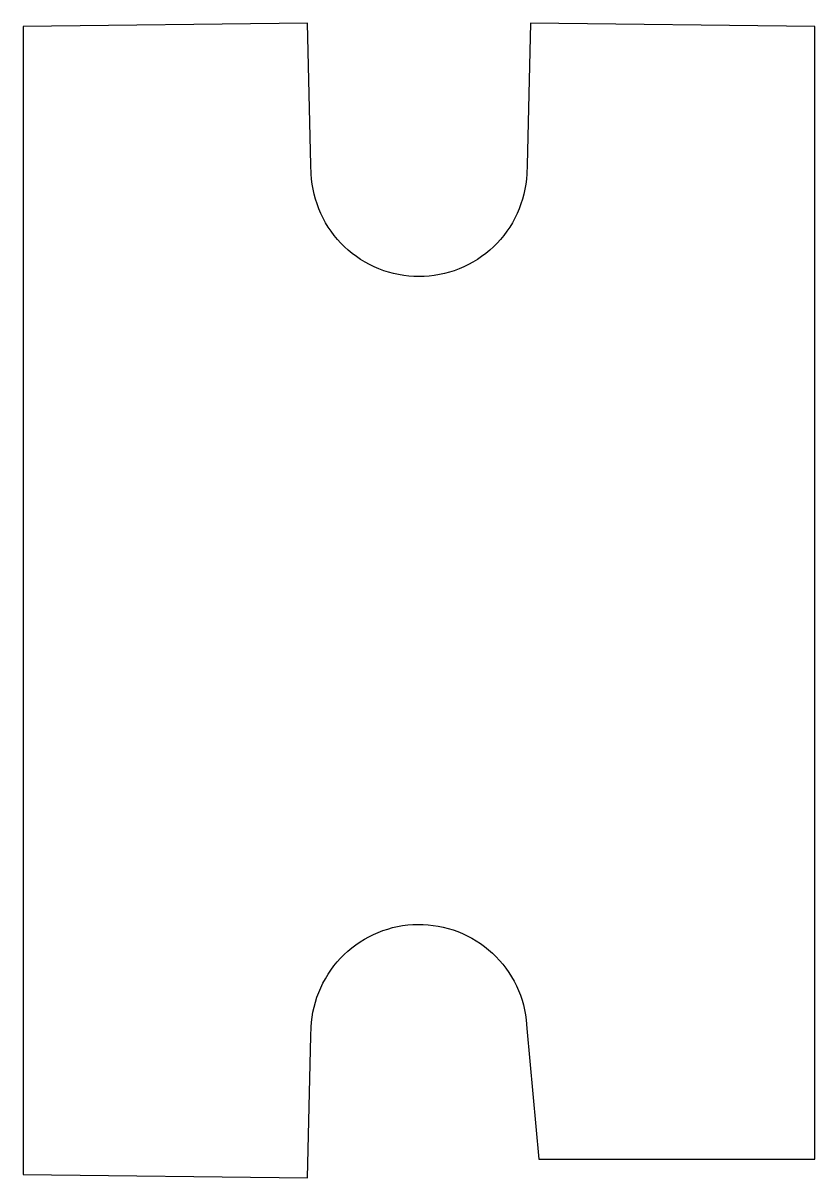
# Model space of a CAD drawing. Extents: x -591 to 1624, y -14 to 308.
# Drawn here: x 784.1 to 795.1, y -0.52 to 15.52 of the extents above; entities that cross this region are included whole.
import ezdxf

# ---------------------------------------------------------------- set-up
doc = ezdxf.new("R2010")
doc.units = 0
doc.layers.add('Default', color=7, linetype='Continuous')

msp = doc.modelspace()

# ---------------------------------------------------------------- linework, layer by layer
at = {"layer": 'Default'}
for p, q in [((784.1, 13.5), (784.1, 1.5)), ((788.102, 13.429), (788.099, 13.548)), ((791.101, 13.548), (791.098, 13.429)), ((795.1, 1.735), (795.1, 13.5)), ((788.107, 13.357), (788.102, 13.429)), ((788.116, 13.287), (788.107, 13.357)), ((791.093, 13.357), (791.084, 13.287)), ((791.098, 13.429), (791.093, 13.357)), ((788.128, 13.216), (788.116, 13.287)), ((788.143, 13.146), (788.128, 13.216)), ((791.072, 13.216), (791.057, 13.146)), ((791.084, 13.287), (791.072, 13.216)), ((788.161, 13.078), (788.143, 13.146)), ((788.183, 13.01), (788.161, 13.078)), ((788.208, 12.943), (788.183, 13.01)), ((791.017, 13.01), (790.992, 12.943)), ((791.039, 13.078), (791.017, 13.01)), ((791.057, 13.146), (791.039, 13.078)), ((788.236, 12.877), (788.208, 12.943)), ((788.267, 12.813), (788.236, 12.877)), ((790.964, 12.877), (790.933, 12.813)), ((790.992, 12.943), (790.964, 12.877)), ((788.301, 12.75), (788.267, 12.813)), ((788.339, 12.689), (788.301, 12.75)), ((788.379, 12.63), (788.339, 12.689)), ((790.861, 12.689), (790.821, 12.63)), ((790.899, 12.75), (790.861, 12.689)), ((790.933, 12.813), (790.899, 12.75)), ((788.421, 12.573), (788.379, 12.63)), ((788.467, 12.518), (788.421, 12.573)), ((788.515, 12.465), (788.467, 12.518)), ((790.733, 12.518), (790.685, 12.465)), ((790.779, 12.573), (790.733, 12.518)), ((790.821, 12.63), (790.779, 12.573)), ((788.565, 12.415), (788.515, 12.465)), ((788.618, 12.367), (788.565, 12.415)), ((788.673, 12.321), (788.618, 12.367)), ((790.582, 12.367), (790.527, 12.321)), ((790.635, 12.415), (790.582, 12.367)), ((790.685, 12.465), (790.635, 12.415)), ((788.73, 12.279), (788.673, 12.321)), ((788.789, 12.239), (788.73, 12.279)), ((788.85, 12.201), (788.789, 12.239)), ((788.913, 12.167), (788.85, 12.201)), ((790.35, 12.201), (790.287, 12.167)), ((790.411, 12.239), (790.35, 12.201)), ((790.47, 12.279), (790.411, 12.239)), ((790.527, 12.321), (790.47, 12.279)), ((788.977, 12.136), (788.913, 12.167)), ((789.043, 12.108), (788.977, 12.136)), ((789.11, 12.083), (789.043, 12.108)), ((789.178, 12.061), (789.11, 12.083)), ((789.246, 12.043), (789.178, 12.061)), ((789.316, 12.028), (789.246, 12.043)), ((789.954, 12.043), (789.884, 12.028)), ((790.022, 12.061), (789.954, 12.043)), ((790.09, 12.083), (790.022, 12.061)), ((790.157, 12.108), (790.09, 12.083)), ((790.223, 12.136), (790.157, 12.108)), ((790.287, 12.167), (790.223, 12.136)), ((789.387, 12.016), (789.316, 12.028)), ((789.457, 12.007), (789.387, 12.016)), ((789.529, 12.002), (789.457, 12.007)), ((789.6, 12.001), (789.529, 12.002)), ((789.671, 12.002), (789.6, 12.001)), ((789.743, 12.007), (789.671, 12.002)), ((789.813, 12.016), (789.743, 12.007)), ((789.884, 12.028), (789.813, 12.016)), ((789.032, 2.888), (789.098, 2.913)), ((789.098, 2.913), (789.166, 2.935)), ((789.166, 2.935), (789.234, 2.954)), ((789.234, 2.954), (789.303, 2.97)), ((789.303, 2.97), (789.373, 2.982)), ((789.373, 2.982), (789.443, 2.991)), ((789.443, 2.991), (789.514, 2.997)), ((789.514, 2.997), (789.585, 2.999)), ((789.585, 2.999), (789.656, 2.998)), ((789.656, 2.998), (789.727, 2.994)), ((789.727, 2.994), (789.797, 2.986)), ((789.797, 2.986), (789.867, 2.975)), ((789.867, 2.975), (789.937, 2.961)), ((789.937, 2.961), (790.005, 2.944)), ((790.005, 2.944), (790.073, 2.923)), ((790.073, 2.923), (790.14, 2.899)), ((790.14, 2.899), (790.206, 2.872)), ((788.723, 2.716), (788.781, 2.756)), ((788.781, 2.756), (788.842, 2.794)), ((788.842, 2.794), (788.904, 2.828)), ((788.904, 2.828), (788.967, 2.859)), ((788.967, 2.859), (789.032, 2.888)), ((790.206, 2.872), (790.27, 2.842)), ((790.27, 2.842), (790.332, 2.808)), ((790.332, 2.808), (790.393, 2.772)), ((790.393, 2.772), (790.453, 2.733)), ((790.453, 2.733), (790.51, 2.692)), ((788.51, 2.529), (788.56, 2.58)), ((788.56, 2.58), (788.612, 2.628)), ((788.612, 2.628), (788.666, 2.673)), ((788.666, 2.673), (788.723, 2.716)), ((790.51, 2.692), (790.565, 2.647)), ((790.565, 2.647), (790.619, 2.6)), ((790.619, 2.6), (790.669, 2.551)), ((788.375, 2.365), (788.417, 2.422)), ((788.417, 2.422), (788.462, 2.477)), ((788.462, 2.477), (788.51, 2.529)), ((790.669, 2.551), (790.718, 2.499)), ((790.718, 2.499), (790.764, 2.445)), ((790.764, 2.445), (790.807, 2.389)), ((788.299, 2.245), (788.336, 2.306)), ((788.336, 2.306), (788.375, 2.365)), ((790.807, 2.389), (790.848, 2.331)), ((790.848, 2.331), (790.886, 2.271)), ((790.886, 2.271), (790.921, 2.21)), ((788.207, 2.054), (788.234, 2.119)), ((788.234, 2.119), (788.265, 2.183)), ((788.265, 2.183), (788.299, 2.245)), ((790.921, 2.21), (790.953, 2.146)), ((790.953, 2.146), (790.982, 2.082)), ((788.161, 1.92), (788.182, 1.987)), ((788.182, 1.987), (788.207, 2.054)), ((790.982, 2.082), (791.008, 2.016)), ((791.008, 2.016), (791.031, 1.948)), ((791.031, 1.948), (791.05, 1.88)), ((788.116, 1.712), (788.127, 1.782)), ((788.127, 1.782), (788.142, 1.851)), ((788.142, 1.851), (788.161, 1.92)), ((791.05, 1.88), (791.067, 1.811)), ((791.067, 1.811), (791.08, 1.742)), ((788.102, 1.571), (788.107, 1.642)), ((788.107, 1.642), (788.116, 1.712)), ((791.08, 1.742), (791.09, 1.671)), ((791.09, 1.671), (791.1, 1.554)), ((788.099, 1.453), (788.102, 1.571)), ((793.092, -0.265), (793.1, -0.265))]:
    msp.add_line(p, q, dxfattribs=at)
for points in [[(788.099, 13.548), (788.052, 15.523), (784.1, 15.476), (784.1, 13.5)], [(795.1, 13.5), (795.1, 15.476), (791.148, 15.523), (791.101, 13.548)], [(793.1, -0.265), (795.1, -0.265), (795.1, 1.735)], [(784.1, 1.5), (784.1, -0.476), (788.053, -0.523), (788.099, 1.453)], [(791.1, 1.554), (791.266, -0.265), (793.092, -0.265)]]:
    msp.add_lwpolyline(points, dxfattribs=at)

doc.saveas('drawing.dxf')
